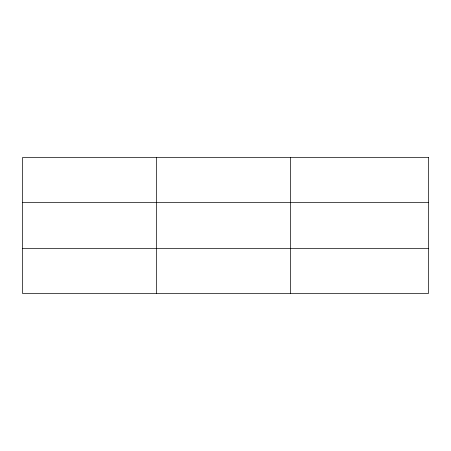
<?xml version="1.0" encoding="UTF-8"?>
<svg xmlns="http://www.w3.org/2000/svg" width="451" height="451" viewBox="0 0 451 451"><rect width="100%" height="100%" fill="white"/><g stroke="black" fill="none" stroke-linecap="round" stroke-linejoin="round"><path stroke-width="0.68" d="M156.497 293.483L156.497 157.517M290.444 293.483L290.444 157.517M22.55 202.386L428.45 202.386M22.55 248.614L428.45 248.614M428.45 157.517L428.45 293.483L22.55 293.483L22.55 157.517L428.45 157.517"/></g></svg>
